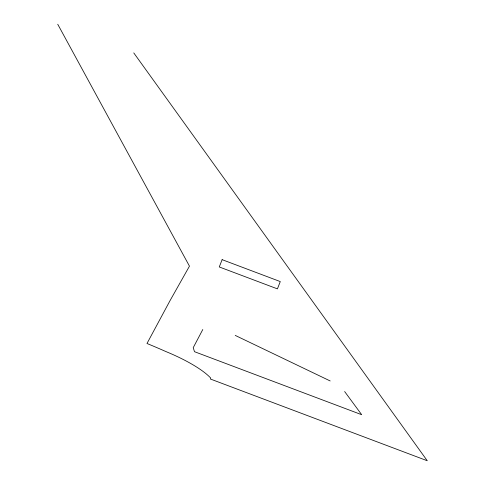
<?xml version="1.0" encoding="UTF-8"?>
<svg xmlns="http://www.w3.org/2000/svg" width="485" height="485" viewBox="0 0 485 485"><rect width="100%" height="100%" fill="white"/><g stroke="black" fill="none" stroke-linecap="round" stroke-linejoin="round"><path stroke-width="0.73" d="M202.803 329.497L193.23 347.666L194.491 351.692L361.695 414.711L344.641 391.541M235.225 335.402L330.182 380.955M133.763 52.901L427.261 460.75L210.411 379.021L210.757 378.13A66.148 16.672 20.6 0 0 165.597 351.437A170.581 43.001 20.6 0 0 146.991 343.495L170.011 300.676L189.465 266.156L57.739 24.25M222.13 259.663L219.275 266.956L277.42 288.872L280.281 281.579L222.13 259.663"/></g></svg>
